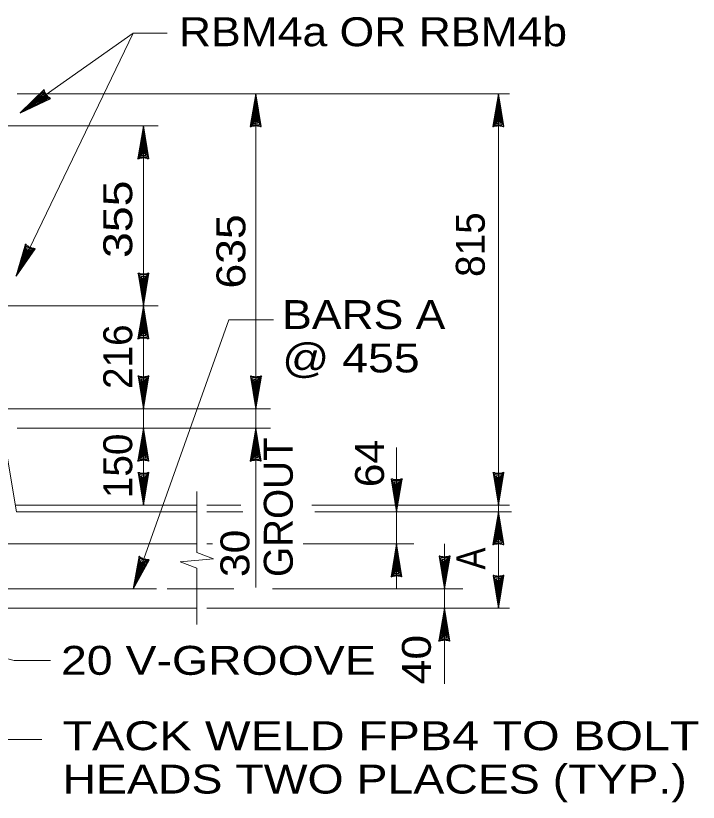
# Model space of a CAD drawing. Extents: x 1363.2 to 1395.5, y -905.5 to -882.8.
# Drawn here: x 1391.09 to 1395.51, y -900.43 to -895.33 of the extents above; entities that cross this region are included whole.
import ezdxf

# ---------------------------------------------------------------- set-up
doc = ezdxf.new("R2010")
doc.units = 0
doc.header["$LTSCALE"] = 0.075
for name, color, linetype, lineweight in [('1', 7, 'Continuous', 13), ('2', 7, 'Continuous', 13), ('3', 7, 'Continuous', 13), ('4', 7, 'Continuous', 13), ('6', 7, 'Continuous', 13)]:
    doc.layers.add(name, color=color, linetype=linetype, lineweight=lineweight)
doc.layers.add('8', color=7, linetype='Continuous')

msp = doc.modelspace()

# ---------------------------------------------------------------- linework, layer by layer
at = {"layer": '1'}
for p, q in [((1391.09542, -895.83575), (1394.286, -895.83575)), ((1390.96733, -897.87742), (1392.73758, -897.87742)), ((1391.09542, -898.00242), (1392.73758, -898.00242)), ((1392.25933, -898.80808), (1392.25933, -898.41317)), ((1392.32575, -898.50242), (1392.54592, -898.50242)), ((1393.00583, -898.50242), (1394.286, -898.50242)), ((1392.32575, -898.54408), (1392.55908, -898.54408)), ((1393.025, -898.54408), (1394.29975, -898.54408)), ((1392.32575, -898.75242), (1392.36208, -898.75242)), ((1392.94842, -898.75242), (1393.66575, -898.75242)), ((1392.25933, -899.27358), (1392.25933, -898.90925)), ((1392.06692, -899.04408), (1392.5, -899.04408)), ((1392.7495, -899.04408), (1393.98333, -899.04408)), ((1392.32575, -899.16908), (1394.286, -899.16908))]:
    msp.add_line(p, q, dxfattribs=at)
for points in [[(1392.6425, -899.03417), (1392.6425, -898.00233), (1392.6425, -897.87742), (1392.6425, -895.83575)], [(1394.21417, -899.16908), (1394.21417, -898.54408), (1394.21417, -895.83575)], [(1391.91375, -898.50242), (1391.91375, -898.00242), (1391.91375, -897.87692), (1391.91375, -897.21075), (1391.91375, -896.04408)], [(1392.25933, -898.90925), (1392.15117, -898.86875), (1392.3675, -898.8485), (1392.25933, -898.80808)]]:
    msp.add_lwpolyline(points, dxfattribs=at)
at = {"layer": '2'}
for p, q in [((1391.001, -898.00242), (1391.09125, -898.54408)), ((1391.08433, -898.50242), (1392.25933, -898.50242)), ((1391.09125, -898.54408), (1392.25933, -898.54408)), ((1389.9195, -899.16908), (1392.25933, -899.16908))]:
    msp.add_line(p, q, dxfattribs=at)
at = {"layer": '3'}
for p, q in [((1389.83433, -898.75242), (1392.25933, -898.75242)), ((1390.95933, -899.04408), (1391.998, -899.04408))]:
    msp.add_line(p, q, dxfattribs=at)
at = {"layer": '4'}
msp.add_line((1391.84633, -895.44308), (1391.08825, -897.0165), dxfattribs=at)
for points in [[(1392.06692, -895.44308), (1391.84633, -895.44308), (1391.11583, -895.959)], [(1392.75608, -897.30025), (1392.46658, -897.30025), (1391.84633, -899.04408)], [(1393.55433, -899.04392), (1393.55433, -898.75242), (1393.55433, -898.54367), (1393.55433, -898.12692)], [(1393.86467, -899.65808), (1393.86467, -899.169), (1393.86467, -899.04392), (1393.86467, -898.75242)], [(1391.25542, -900.02058), (1390.99775, -900.02058), (1390.77375, -899.11925)], [(1391.31142, -899.50708), (1391.07617, -899.50708), (1389.9225, -899.20308)]]:
    msp.add_lwpolyline(points, dxfattribs=at)
at = {"layer": '4', "lineweight": 25}
for points in [[(1391.31058, -895.8655), (1391.30675, -895.86275), (1391.30292, -895.85992), (1391.29908, -895.85708), (1391.29533, -895.85425), (1391.29267, -895.85058), (1391.29183, -895.84942), (1391.29008, -895.84692), (1391.28717, -895.84533), (1391.28542, -895.84292), (1391.28367, -895.84042), (1391.28108, -895.83675), (1391.27883, -895.831), (1391.27717, -895.82858), (1391.27367, -895.82367), (1391.27267, -895.817), (1391.27125, -895.8125), (1391.26958, -895.81), (1391.26992, -895.80792), (1391.11583, -895.959), (1391.31058, -895.8655), (1391.29558, -895.86508), (1391.26408, -895.82308), (1391.14767, -895.9365), (1391.29558, -895.86508), (1391.28308, -895.86292), (1391.26158, -895.83775), (1391.17833, -895.91483), (1391.28308, -895.86292), (1391.27133, -895.862), (1391.25642, -895.84867), (1391.20892, -895.89325), (1391.27133, -895.862), (1391.26092, -895.86017), (1391.25417, -895.85583), (1391.23592, -895.87417), (1391.26092, -895.86017)], [(1392.6065, -896.04875), (1392.611, -896.04725), (1392.6155, -896.04575), (1392.62, -896.04425), (1392.6245, -896.04275), (1392.629, -896.04275), (1392.6305, -896.04275), (1392.6335, -896.04275), (1392.6365, -896.04125), (1392.6395, -896.04125), (1392.6425, -896.04125), (1392.647, -896.04125), (1392.653, -896.04275), (1392.656, -896.04275), (1392.662, -896.04275), (1392.668, -896.04575), (1392.6725, -896.04725), (1392.6755, -896.04725), (1392.677, -896.04875), (1392.6425, -895.83575), (1392.6065, -896.04875), (1392.6155, -896.03675), (1392.668, -896.03525), (1392.6425, -895.87475), (1392.6155, -896.03675), (1392.6245, -896.02775), (1392.6575, -896.02475), (1392.6425, -895.91225), (1392.6245, -896.02775), (1392.632, -896.01875), (1392.6515, -896.01425), (1392.6425, -895.94975), (1392.632, -896.01875), (1392.6395, -896.01125), (1392.647, -896.00825), (1392.6425, -895.98275), (1392.6395, -896.01125)], [(1394.17817, -896.04875), (1394.18267, -896.04725), (1394.18717, -896.04575), (1394.19167, -896.04425), (1394.19617, -896.04275), (1394.20067, -896.04275), (1394.20217, -896.04275), (1394.20517, -896.04275), (1394.20817, -896.04125), (1394.21117, -896.04125), (1394.21417, -896.04125), (1394.21867, -896.04125), (1394.22467, -896.04275), (1394.22767, -896.04275), (1394.23367, -896.04275), (1394.23967, -896.04575), (1394.24417, -896.04725), (1394.24717, -896.04725), (1394.24867, -896.04875), (1394.21417, -895.83575), (1394.17817, -896.04875), (1394.18717, -896.03675), (1394.23967, -896.03525), (1394.21417, -895.87475), (1394.18717, -896.03675), (1394.19617, -896.02775), (1394.22917, -896.02475), (1394.21417, -895.91225), (1394.19617, -896.02775), (1394.20367, -896.01875), (1394.22317, -896.01425), (1394.21417, -895.94975), (1394.20367, -896.01875), (1394.21117, -896.01125), (1394.21867, -896.00825), (1394.21417, -895.98275), (1394.21117, -896.01125)], [(1391.87775, -896.25708), (1391.88225, -896.25558), (1391.88675, -896.25408), (1391.89125, -896.25258), (1391.89575, -896.25108), (1391.90025, -896.25108), (1391.90175, -896.25108), (1391.90475, -896.25108), (1391.90775, -896.24958), (1391.91075, -896.24958), (1391.91375, -896.24958), (1391.91825, -896.24958), (1391.92425, -896.25108), (1391.92725, -896.25108), (1391.93325, -896.25108), (1391.93925, -896.25408), (1391.94375, -896.25558), (1391.94675, -896.25558), (1391.94825, -896.25708), (1391.91375, -896.04408), (1391.87775, -896.25708), (1391.88675, -896.24508), (1391.93925, -896.24358), (1391.91375, -896.08308), (1391.88675, -896.24508), (1391.89575, -896.23608), (1391.92875, -896.23308), (1391.91375, -896.12058), (1391.89575, -896.23608), (1391.90325, -896.22708), (1391.92275, -896.22258), (1391.91375, -896.15808), (1391.90325, -896.22708), (1391.91075, -896.21958), (1391.91825, -896.21658), (1391.91375, -896.19108), (1391.91075, -896.21958)], [(1391.21317, -896.84025), (1391.20842, -896.83967), (1391.20375, -896.839), (1391.199, -896.83842), (1391.19433, -896.83783), (1391.19025, -896.83592), (1391.18892, -896.83525), (1391.18617, -896.83392), (1391.18283, -896.834), (1391.18017, -896.83267), (1391.17742, -896.83133), (1391.17342, -896.82942), (1391.16867, -896.8255), (1391.16592, -896.82417), (1391.1605, -896.82158), (1391.15642, -896.81625), (1391.153, -896.81292), (1391.15033, -896.81167), (1391.14958, -896.80967), (1391.08825, -897.0165), (1391.21317, -896.84025), (1391.19983, -896.84717), (1391.15183, -896.82567), (1391.10517, -896.98133), (1391.19983, -896.84717), (1391.18783, -896.85133), (1391.15675, -896.83975), (1391.12142, -896.94758), (1391.18783, -896.85133), (1391.17717, -896.85617), (1391.15758, -896.85175), (1391.13775, -896.91383), (1391.17717, -896.85617), (1391.16717, -896.85967), (1391.15908, -896.85917), (1391.15208, -896.88408), (1391.16717, -896.85967)], [(1391.94975, -896.99775), (1391.94525, -896.99925), (1391.94075, -897.00075), (1391.93625, -897.00225), (1391.93175, -897.00375), (1391.92725, -897.00375), (1391.92575, -897.00375), (1391.92275, -897.00375), (1391.91975, -897.00525), (1391.91675, -897.00525), (1391.91375, -897.00525), (1391.90925, -897.00525), (1391.90325, -897.00375), (1391.90025, -897.00375), (1391.89425, -897.00375), (1391.88825, -897.00075), (1391.88375, -896.99925), (1391.88075, -896.99925), (1391.87925, -896.99775), (1391.91375, -897.21075), (1391.94975, -896.99775), (1391.94075, -897.00975), (1391.88825, -897.01125), (1391.91375, -897.17175), (1391.94075, -897.00975), (1391.93175, -897.01875), (1391.89875, -897.02175), (1391.91375, -897.13425), (1391.93175, -897.01875), (1391.92425, -897.02775), (1391.90475, -897.03225), (1391.91375, -897.09675), (1391.92425, -897.02775), (1391.91675, -897.03525), (1391.90925, -897.03825), (1391.91375, -897.06375), (1391.91675, -897.03525)], [(1391.87775, -897.42375), (1391.88225, -897.42225), (1391.88675, -897.42075), (1391.89125, -897.41925), (1391.89575, -897.41775), (1391.90025, -897.41775), (1391.90175, -897.41775), (1391.90475, -897.41775), (1391.90775, -897.41625), (1391.91075, -897.41625), (1391.91375, -897.41625), (1391.91825, -897.41625), (1391.92425, -897.41775), (1391.92725, -897.41775), (1391.93325, -897.41775), (1391.93925, -897.42075), (1391.94375, -897.42225), (1391.94675, -897.42225), (1391.94825, -897.42375), (1391.91375, -897.21075), (1391.87775, -897.42375), (1391.88675, -897.41175), (1391.93925, -897.41025), (1391.91375, -897.24975), (1391.88675, -897.41175), (1391.89575, -897.40275), (1391.92875, -897.39975), (1391.91375, -897.28725), (1391.89575, -897.40275), (1391.90325, -897.39375), (1391.92275, -897.38925), (1391.91375, -897.32475), (1391.90325, -897.39375), (1391.91075, -897.38625), (1391.91825, -897.38325), (1391.91375, -897.35775), (1391.91075, -897.38625)], [(1391.94975, -897.66392), (1391.94525, -897.66542), (1391.94075, -897.66692), (1391.93625, -897.66842), (1391.93175, -897.66992), (1391.92725, -897.66992), (1391.92575, -897.66992), (1391.92275, -897.66992), (1391.91975, -897.67142), (1391.91675, -897.67142), (1391.91375, -897.67142), (1391.90925, -897.67142), (1391.90325, -897.66992), (1391.90025, -897.66992), (1391.89425, -897.66992), (1391.88825, -897.66692), (1391.88375, -897.66542), (1391.88075, -897.66542), (1391.87925, -897.66392), (1391.91375, -897.87692), (1391.94975, -897.66392), (1391.94075, -897.67592), (1391.88825, -897.67742), (1391.91375, -897.83792), (1391.94075, -897.67592), (1391.93175, -897.68492), (1391.89875, -897.68792), (1391.91375, -897.80042), (1391.93175, -897.68492), (1391.92425, -897.69392), (1391.90475, -897.69842), (1391.91375, -897.76292), (1391.92425, -897.69392), (1391.91675, -897.70142), (1391.90925, -897.70442), (1391.91375, -897.72992), (1391.91675, -897.70142)], [(1392.6785, -897.66442), (1392.674, -897.66592), (1392.6695, -897.66742), (1392.665, -897.66892), (1392.6605, -897.67042), (1392.656, -897.67042), (1392.6545, -897.67042), (1392.6515, -897.67042), (1392.6485, -897.67192), (1392.6455, -897.67192), (1392.6425, -897.67192), (1392.638, -897.67192), (1392.632, -897.67042), (1392.629, -897.67042), (1392.623, -897.67042), (1392.617, -897.66742), (1392.6125, -897.66592), (1392.6095, -897.66592), (1392.608, -897.66442), (1392.6425, -897.87742), (1392.6785, -897.66442), (1392.6695, -897.67642), (1392.617, -897.67792), (1392.6425, -897.83842), (1392.6695, -897.67642), (1392.6605, -897.68542), (1392.6275, -897.68842), (1392.6425, -897.80092), (1392.6605, -897.68542), (1392.653, -897.69442), (1392.6335, -897.69892), (1392.6425, -897.76342), (1392.653, -897.69442), (1392.6455, -897.70192), (1392.638, -897.70492), (1392.6425, -897.73042), (1392.6455, -897.70192)], [(1391.87775, -898.21542), (1391.88225, -898.21392), (1391.88675, -898.21242), (1391.89125, -898.21092), (1391.89575, -898.20942), (1391.90025, -898.20942), (1391.90175, -898.20942), (1391.90475, -898.20942), (1391.90775, -898.20792), (1391.91075, -898.20792), (1391.91375, -898.20792), (1391.91825, -898.20792), (1391.92425, -898.20942), (1391.92725, -898.20942), (1391.93325, -898.20942), (1391.93925, -898.21242), (1391.94375, -898.21392), (1391.94675, -898.21392), (1391.94825, -898.21542), (1391.91375, -898.00242), (1391.87775, -898.21542), (1391.88675, -898.20342), (1391.93925, -898.20192), (1391.91375, -898.04142), (1391.88675, -898.20342), (1391.89575, -898.19442), (1391.92875, -898.19142), (1391.91375, -898.07892), (1391.89575, -898.19442), (1391.90325, -898.18542), (1391.92275, -898.18092), (1391.91375, -898.11642), (1391.90325, -898.18542), (1391.91075, -898.17792), (1391.91825, -898.17492), (1391.91375, -898.14942), (1391.91075, -898.17792)], [(1392.6065, -898.21533), (1392.611, -898.21383), (1392.6155, -898.21233), (1392.62, -898.21083), (1392.6245, -898.20933), (1392.629, -898.20933), (1392.6305, -898.20933), (1392.6335, -898.20933), (1392.6365, -898.20783), (1392.6395, -898.20783), (1392.6425, -898.20783), (1392.647, -898.20783), (1392.653, -898.20933), (1392.656, -898.20933), (1392.662, -898.20933), (1392.668, -898.21233), (1392.6725, -898.21383), (1392.6755, -898.21383), (1392.677, -898.21533), (1392.6425, -898.00233), (1392.6065, -898.21533), (1392.6155, -898.20333), (1392.668, -898.20183), (1392.6425, -898.04133), (1392.6155, -898.20333), (1392.6245, -898.19433), (1392.6575, -898.19133), (1392.6425, -898.07883), (1392.6245, -898.19433), (1392.632, -898.18533), (1392.6515, -898.18083), (1392.6425, -898.11633), (1392.632, -898.18533), (1392.6395, -898.17783), (1392.647, -898.17483), (1392.6425, -898.14933), (1392.6395, -898.17783)], [(1391.94975, -898.28942), (1391.94525, -898.29092), (1391.94075, -898.29242), (1391.93625, -898.29392), (1391.93175, -898.29542), (1391.92725, -898.29542), (1391.92575, -898.29542), (1391.92275, -898.29542), (1391.91975, -898.29692), (1391.91675, -898.29692), (1391.91375, -898.29692), (1391.90925, -898.29692), (1391.90325, -898.29542), (1391.90025, -898.29542), (1391.89425, -898.29542), (1391.88825, -898.29242), (1391.88375, -898.29092), (1391.88075, -898.29092), (1391.87925, -898.28942), (1391.91375, -898.50242), (1391.94975, -898.28942), (1391.94075, -898.30142), (1391.88825, -898.30292), (1391.91375, -898.46342), (1391.94075, -898.30142), (1391.93175, -898.31042), (1391.89875, -898.31342), (1391.91375, -898.42592), (1391.93175, -898.31042), (1391.92425, -898.31942), (1391.90475, -898.32392), (1391.91375, -898.38842), (1391.92425, -898.31942), (1391.91675, -898.32692), (1391.90925, -898.32992), (1391.91375, -898.35542), (1391.91675, -898.32692)], [(1394.25017, -898.28942), (1394.24567, -898.29092), (1394.24117, -898.29242), (1394.23667, -898.29392), (1394.23217, -898.29542), (1394.22767, -898.29542), (1394.22617, -898.29542), (1394.22317, -898.29542), (1394.22017, -898.29692), (1394.21717, -898.29692), (1394.21417, -898.29692), (1394.20967, -898.29692), (1394.20367, -898.29542), (1394.20067, -898.29542), (1394.19467, -898.29542), (1394.18867, -898.29242), (1394.18417, -898.29092), (1394.18117, -898.29092), (1394.17967, -898.28942), (1394.21417, -898.50242), (1394.25017, -898.28942), (1394.24117, -898.30142), (1394.18867, -898.30292), (1394.21417, -898.46342), (1394.24117, -898.30142), (1394.23217, -898.31042), (1394.19917, -898.31342), (1394.21417, -898.42592), (1394.23217, -898.31042), (1394.22467, -898.31942), (1394.20517, -898.32392), (1394.21417, -898.38842), (1394.22467, -898.31942), (1394.21717, -898.32692), (1394.20967, -898.32992), (1394.21417, -898.35542), (1394.21717, -898.32692)], [(1393.59033, -898.33067), (1393.58583, -898.33217), (1393.58133, -898.33367), (1393.57683, -898.33517), (1393.57233, -898.33667), (1393.56783, -898.33667), (1393.56633, -898.33667), (1393.56333, -898.33667), (1393.56033, -898.33817), (1393.55733, -898.33817), (1393.55433, -898.33817), (1393.54983, -898.33817), (1393.54383, -898.33667), (1393.54083, -898.33667), (1393.53483, -898.33667), (1393.52883, -898.33367), (1393.52433, -898.33217), (1393.52133, -898.33217), (1393.51983, -898.33067), (1393.55433, -898.54367), (1393.59033, -898.33067), (1393.58133, -898.34267), (1393.52883, -898.34417), (1393.55433, -898.50467), (1393.58133, -898.34267), (1393.57233, -898.35167), (1393.53933, -898.35467), (1393.55433, -898.46717), (1393.57233, -898.35167), (1393.56483, -898.36067), (1393.54533, -898.36517), (1393.55433, -898.42967), (1393.56483, -898.36067), (1393.55733, -898.36817), (1393.54983, -898.37117), (1393.55433, -898.39667), (1393.55733, -898.36817)], [(1394.17817, -898.75708), (1394.18267, -898.75558), (1394.18717, -898.75408), (1394.19167, -898.75258), (1394.19617, -898.75108), (1394.20067, -898.75108), (1394.20217, -898.75108), (1394.20517, -898.75108), (1394.20817, -898.74958), (1394.21117, -898.74958), (1394.21417, -898.74958), (1394.21867, -898.74958), (1394.22467, -898.75108), (1394.22767, -898.75108), (1394.23367, -898.75108), (1394.23967, -898.75408), (1394.24417, -898.75558), (1394.24717, -898.75558), (1394.24867, -898.75708), (1394.21417, -898.54408), (1394.17817, -898.75708), (1394.18717, -898.74508), (1394.23967, -898.74358), (1394.21417, -898.58308), (1394.18717, -898.74508), (1394.19617, -898.73608), (1394.22917, -898.73308), (1394.21417, -898.62058), (1394.19617, -898.73608), (1394.20367, -898.72708), (1394.22317, -898.72258), (1394.21417, -898.65808), (1394.20367, -898.72708), (1394.21117, -898.71958), (1394.21867, -898.71658), (1394.21417, -898.69108), (1394.21117, -898.71958)], [(1393.51833, -898.96542), (1393.52283, -898.96392), (1393.52733, -898.96242), (1393.53183, -898.96092), (1393.53633, -898.95942), (1393.54083, -898.95942), (1393.54233, -898.95942), (1393.54533, -898.95942), (1393.54833, -898.95792), (1393.55133, -898.95792), (1393.55433, -898.95792), (1393.55883, -898.95792), (1393.56483, -898.95942), (1393.56783, -898.95942), (1393.57383, -898.95942), (1393.57983, -898.96242), (1393.58433, -898.96392), (1393.58733, -898.96392), (1393.58883, -898.96542), (1393.55433, -898.75242), (1393.51833, -898.96542), (1393.52733, -898.95342), (1393.57983, -898.95192), (1393.55433, -898.79142), (1393.52733, -898.95342), (1393.53633, -898.94442), (1393.56933, -898.94142), (1393.55433, -898.82892), (1393.53633, -898.94442), (1393.54383, -898.93542), (1393.56333, -898.93092), (1393.55433, -898.86642), (1393.54383, -898.93542), (1393.55133, -898.92792), (1393.55883, -898.92492), (1393.55433, -898.89942), (1393.55133, -898.92792)], [(1391.95167, -898.8555), (1391.94692, -898.85533), (1391.94217, -898.85525), (1391.93742, -898.85517), (1391.93267, -898.85508), (1391.92842, -898.85358), (1391.927, -898.85308), (1391.92417, -898.85208), (1391.92083, -898.8525), (1391.918, -898.8515), (1391.91517, -898.8505), (1391.911, -898.84892), (1391.90583, -898.8455), (1391.903, -898.8445), (1391.89733, -898.8425), (1391.89267, -898.83767), (1391.88892, -898.83475), (1391.88608, -898.83375), (1391.88517, -898.83183), (1391.84633, -899.04408), (1391.95167, -898.8555), (1391.93917, -898.86375), (1391.88917, -898.84758), (1391.85942, -899.00733), (1391.93917, -898.86375), (1391.92767, -898.86925), (1391.8955, -898.861), (1391.872, -898.972), (1391.92767, -898.86925), (1391.91758, -898.87517), (1391.89767, -898.87292), (1391.8845, -898.93667), (1391.91758, -898.87517), (1391.908, -898.87975), (1391.89992, -898.88008), (1391.89558, -898.90558), (1391.908, -898.87975)], [(1393.90067, -898.83092), (1393.89617, -898.83242), (1393.89167, -898.83392), (1393.88717, -898.83542), (1393.88267, -898.83692), (1393.87817, -898.83692), (1393.87667, -898.83692), (1393.87367, -898.83692), (1393.87067, -898.83842), (1393.86767, -898.83842), (1393.86467, -898.83842), (1393.86017, -898.83842), (1393.85417, -898.83692), (1393.85117, -898.83692), (1393.84517, -898.83692), (1393.83917, -898.83392), (1393.83467, -898.83242), (1393.83167, -898.83242), (1393.83017, -898.83092), (1393.86467, -899.04392), (1393.90067, -898.83092), (1393.89167, -898.84292), (1393.83917, -898.84442), (1393.86467, -899.00492), (1393.89167, -898.84292), (1393.88267, -898.85192), (1393.84967, -898.85492), (1393.86467, -898.96742), (1393.88267, -898.85192), (1393.87517, -898.86092), (1393.85567, -898.86542), (1393.86467, -898.92992), (1393.87517, -898.86092), (1393.86767, -898.86842), (1393.86017, -898.87142), (1393.86467, -898.89692), (1393.86767, -898.86842)], [(1394.25017, -898.95608), (1394.24567, -898.95758), (1394.24117, -898.95908), (1394.23667, -898.96058), (1394.23217, -898.96208), (1394.22767, -898.96208), (1394.22617, -898.96208), (1394.22317, -898.96208), (1394.22017, -898.96358), (1394.21717, -898.96358), (1394.21417, -898.96358), (1394.20967, -898.96358), (1394.20367, -898.96208), (1394.20067, -898.96208), (1394.19467, -898.96208), (1394.18867, -898.95908), (1394.18417, -898.95758), (1394.18117, -898.95758), (1394.17967, -898.95608), (1394.21417, -899.16908), (1394.25017, -898.95608), (1394.24117, -898.96808), (1394.18867, -898.96958), (1394.21417, -899.13008), (1394.24117, -898.96808), (1394.23217, -898.97708), (1394.19917, -898.98008), (1394.21417, -899.09258), (1394.23217, -898.97708), (1394.22467, -898.98608), (1394.20517, -898.99058), (1394.21417, -899.05508), (1394.22467, -898.98608), (1394.21717, -898.99358), (1394.20967, -898.99658), (1394.21417, -899.02208), (1394.21717, -898.99358)], [(1393.82867, -899.382), (1393.83317, -899.3805), (1393.83767, -899.379), (1393.84217, -899.3775), (1393.84667, -899.376), (1393.85117, -899.376), (1393.85267, -899.376), (1393.85567, -899.376), (1393.85867, -899.3745), (1393.86167, -899.3745), (1393.86467, -899.3745), (1393.86917, -899.3745), (1393.87517, -899.376), (1393.87817, -899.376), (1393.88417, -899.376), (1393.89017, -899.379), (1393.89467, -899.3805), (1393.89767, -899.3805), (1393.89917, -899.382), (1393.86467, -899.169), (1393.82867, -899.382), (1393.83767, -899.37), (1393.89017, -899.3685), (1393.86467, -899.208), (1393.83767, -899.37), (1393.84667, -899.361), (1393.87967, -899.358), (1393.86467, -899.2455), (1393.84667, -899.361), (1393.85417, -899.352), (1393.87367, -899.3475), (1393.86467, -899.283), (1393.85417, -899.352), (1393.86167, -899.3445), (1393.86917, -899.3415), (1393.86467, -899.316), (1393.86167, -899.3445)]]:
    msp.add_lwpolyline(points, dxfattribs=at)
at = {"layer": '6'}
for p, q in [((1390.38192, -896.04408), (1392.00842, -896.04408)), ((1390.38192, -897.21075), (1392.00842, -897.21075))]:
    msp.add_line(p, q, dxfattribs=at)

# ---------------------------------------------------------------- texts
at = {"layer": '8'}
for s, width, p in [('RBM4a OR RBM4b', 1.15, (1392.14358, -895.52742)), ('BARS A', 1.15, (1392.81292, -897.36017)), ('@ 455', 1.2, (1392.81292, -897.64133)), ('20 V-GROOVE', 1.2, (1391.37958, -899.60067)), ('TACK WELD FPB4 TO BOLT', 1.25, (1391.38933, -900.08892)), ('HEADS TWO PLACES (TYP.)', 1.2, (1391.38933, -900.37008))]:
    msp.add_text(s, height=0.1875, dxfattribs=dict(at, width=width)).set_placement(p)
for s, width, p in [('355', 1.2, (1391.84117, -896.89967)), ('635', 1.15, (1392.57442, -897.09775)), ('64', 1.1, (1393.47275, -898.38508)), ('30', 1.1, (1392.60042, -898.967)), ('A', 0.85, (1394.12925, -898.91858)), ('40', 1.15, (1393.77658, -899.66242))]:
    msp.add_text(s, height=0.1875, rotation=90, dxfattribs=dict(at, width=width)).set_placement(p)
for s, p in [('815', (1394.12592, -897.02233)), ('216', (1391.84117, -897.7485)), ('150', (1391.84117, -898.45583)), ('GROUT', (1392.88158, -898.967))]:
    msp.add_text(s, height=0.1875, rotation=90, dxfattribs=at).set_placement(p)

doc.saveas('drawing.dxf')
